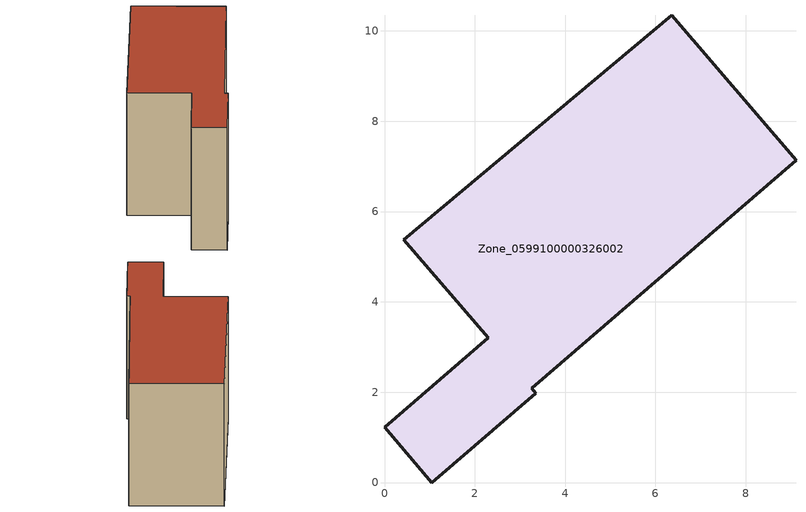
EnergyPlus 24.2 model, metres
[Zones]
Zone_0599100000326002
 floor ground (C_G): 3.26,2.09 3.35,1.98 1.04,0 0,1.22 2.3,3.2 0.43,5.38 6.36,10.34 9.11,7.14 z0
 wall outside (C_F): 3.35,1.98 3.26,2.09 9.11,7.14 6.36,10.34 0.43,5.38 2.3,3.2 0,1.22 1.04,0 3.35,1.98 z0:6.25
 roof outside (C_R): 6.36,10.34 0.43,5.38 2.3,3.2 0,1.22 1.04,0 3.35,1.98 3.26,2.09 9.11,7.14 z6.25
[BUILDING]
Pand.0599100000326002: North Axis=0; Terrain=City; Loads Convergence Tolerance Value=0.04; Temperature Convergence Tolerance Value=0.4; Solar Distribution=FullExterior; Maximum Number of Warmup Days=25; Minimum Number of Warmup Days=1
[Site:Location]
Rotterdam.The.Hague.AP_ZH_NLD Design_Conditions: Latitude=51.96; Longitude=4.45; Time Zone=1; Elevation=-4.5
[SITE:GROUNDTEMPERATURE:BUILDINGSURFACE]
18, 18, 18, 18, 18, 18, 18, 18, 18, 18, 18, 18
[MATERIAL] Thermal Absorptance=0.9; Solar Absorptance=0.7; Visible Absorptance=0.7
Name | Roughness | Thickness | Conductivity | Density | Specific Heat
G.TI.1946 | MediumSmooth | 0.15 | 1 | 540 | 1210
F.TI.1946 | Rough | 0.3 | 0.857143 | 1920 | 840
R.TI.1946 | MediumRough | 0.2 | 0.1 | 1500 | 1000
[CONSTRUCTION]
C_G: G.TI.1946
C_F: F.TI.1946
C_R: R.TI.1946
[ZONE]
Zone_0599100000326002: Type=1; Multiplier=1; Ceiling Height=Autocalculate; Volume=Autocalculate; Floor Area=autocalculate; Part of Total Floor Area=Yes
[ZONEINFILTRATION:DESIGNFLOWRATE]
Infil_Zone_0599100000326002: Zone or ZoneList or Space or SpaceList=Zone_0599100000326002; Schedule=AlwaysOn; Design Flow Rate Calculation Method=Flow/Area; Flow Rate per Floor Area=0.003; Constant Term Coefficient=1; Temperature Term Coefficient=0; Velocity Term Coefficient=0; Velocity Squared Term Coefficient=0
[HVACTEMPLATE:ZONE:IDEALLOADSAIRSYSTEM]
Zone_0599100000326002: Maximum Heating Supply Air Temperature=50; Minimum Cooling Supply Air Temperature=13; Maximum Heating Supply Air Humidity Ratio=0.0156; Minimum Cooling Supply Air Humidity Ratio=0.0077; Heating Limit=NoLimit; Cooling Limit=NoLimit; Dehumidification Control Type=ConstantSensibleHeatRatio; Cooling Sensible Heat Ratio=0.7; Dehumidification Setpoint=60; Humidification Control Type=None; Humidification Setpoint=30; Outdoor Air Method=None; Outdoor Air Flow Rate per Person=0.00944; Outdoor Air Flow Rate per Zone Floor Area=0; Outdoor Air Flow Rate per Zone=0; Demand Controlled Ventilation Type=None; Outdoor Air Economizer Type=NoEconomizer; Heat Recovery Type=None; Sensible Heat Recovery Effectiveness=0.7; Latent Heat Recovery Effectiveness=0.65
[ZONECONTROL:THERMOSTAT]
ThermostatControl_Zone_0599100000326002: Zone or ZoneList=Zone_0599100000326002; Control Type Schedule=DualSetpointControlType; Control 1=Thermostat_Zone_0599100000326002; Temperature Difference Between Cutout And Setpoint=0
[THERMOSTATSETPOINT:DUALSETPOINT]
Thermostat_Zone_0599100000326002: Heating Setpoint Temperature Schedule=HeatingSetpoint_Zone_0599100000326002; Cooling Setpoint Temperature Schedule=CoolingSetpoint_Zone_0599100000326002
[SCHEDULE:COMPACT]
HeatingSetpoint_Zone_0599100000326002: Through: 12/31, For: AllDays, Until: 24:00, 21
CoolingSetpoint_Zone_0599100000326002: Through: 12/31, For: AllDays, Until: 24:00, 24
DualSetpointControlType: Through: 12/31, For: AllDays, Until: 24:00, 4
AlwaysOn: Through: 12/31, For: AllDays, Until: 24:00, 1
